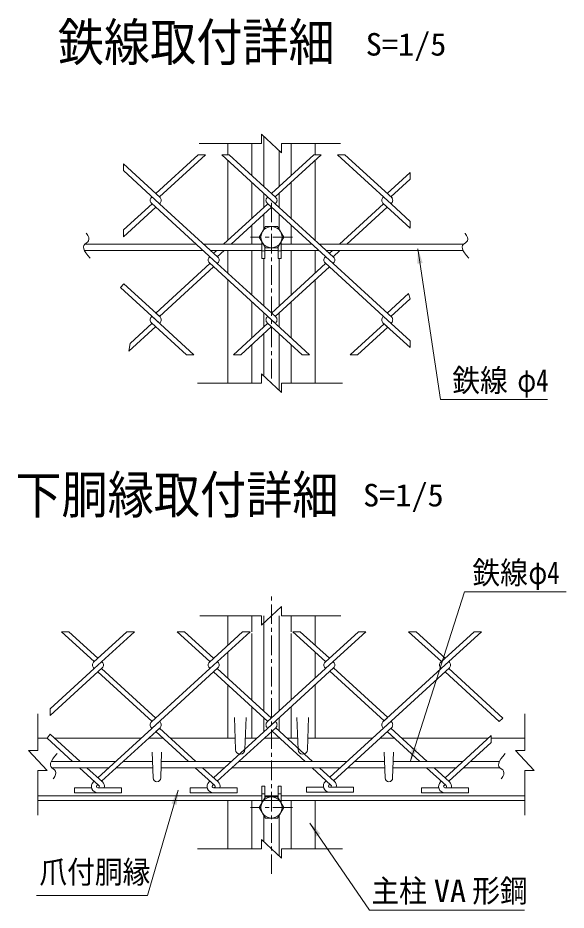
# Model space of a CAD drawing. Units: millimetres, scale not verified, with parts at other scales. Extents: x -4455 to 4455, y -3150 to 3150.
# Drawn here: x 1515 to 2567, y -414 to 1299 of the extents above; entities that cross this region are included whole.
import ezdxf
from ezdxf.enums import TextEntityAlignment as Align

# ---------------------------------------------------------------- set-up
doc = ezdxf.new("R2010")
doc.units = ezdxf.units.MM
doc.header["$LTSCALE"] = 30
doc.linetypes.add('USER1', pattern=[2, 1.25, -0.25, 0.25, -0.25])
doc.layers.add('0-C_7詳細', color=7, linetype='Continuous', lineweight=18)
doc.styles.add('ＭＳ ゴシック', font='')
doc.styles.get('ＭＳ ゴシック').set_extended_font_data('MS Gothic')

msp = doc.modelspace()

# ---------------------------------------------------------------- linework, layer by layer
at = {"layer": '0-C_7詳細', "color": 4}
for p, q in [((2021.09, 1040.32), (1982.32, 1076.32)), ((1982.32, 1058.32), (1982.32, 1076.32)), ((1982.32, 1058.32), (1862.74, 1058.32)), ((2021.09, 1058.32), (2134.26, 1058.32)), ((2021.09, 1058.32), (2021.09, 1040.32)), ((2021.09, 579.83), (1982.32, 615.83)), ((1982.32, 597.83), (1982.32, 615.83)), ((1982.32, 597.83), (1859.51, 597.83)), ((2021.09, 597.83), (2021.09, 579.83)), ((2021.09, 597.83), (2137.91, 597.83)), ((2021.09, 169.19), (1982.32, 133.19)), ((2021.09, 151.19), (2021.09, 169.19)), ((1982.32, 151.19), (1864.52, 151.19)), ((1982.32, 151.19), (1982.32, 133.19)), ((2021.09, 151.19), (2135.03, 151.19)), ((1553.33, -106.91), (1553.33, -36.71)), ((2487.79, -106.91), (2487.79, -36.71)), ((1571.33, -145.68), (1535.33, -106.91)), ((1553.33, -106.91), (1535.33, -106.91)), ((2487.79, -106.91), (2469.79, -106.91)), ((1553.33, -145.68), (1553.33, -231.26)), ((1553.33, -145.68), (1571.33, -145.68)), ((2487.79, -145.68), (2487.79, -231.26)), ((2021.09, -313.95), (1982.32, -277.95)), ((1982.32, -295.95), (1982.32, -277.95)), ((1982.32, -295.95), (1859.51, -295.95)), ((2021.09, -295.95), (2137.91, -295.95)), ((2021.09, -295.95), (2021.09, -313.95))]:
    msp.add_line(p, q, dxfattribs=at)
at = {"layer": '0-C_7詳細', "lineweight": 9}
for p, q in [((1986.71, 1072.25), (1986.71, 975.9)), ((1917.71, 1058.32), (1917.71, 1036.72)), ((1964.21, 1058.32), (1964.21, 996.52)), ((2039.21, 1058.32), (2039.21, 996.52)), ((2085.71, 1058.32), (2085.71, 1036.72)), ((2016.71, 1044.4), (2016.71, 975.9)), ((1917.71, 1026.11), (1917.71, 872.17)), ((2085.71, 1026.11), (2085.71, 872.17)), ((1964.21, 983.5), (1964.21, 914.78)), ((2039.21, 983.5), (2039.21, 914.78)), ((1986.71, 962.88), (1986.71, 935.39)), ((2016.71, 962.88), (2016.71, 935.39)), ((1994.6, 955.65), (1993.53, 954.67)), ((1994.6, 955.65), (1993.53, 954.67)), ((1986.71, 922.37), (1986.71, 893.11)), ((2016.71, 922.37), (2016.71, 893.11)), ((1964.21, 901.76), (1964.21, 865)), ((2039.21, 901.76), (2039.21, 865)), ((1643.39, 865), (1857.29, 865)), ((1871.5, 865), (1982.96, 865)), ((1982.96, 870.09), (1982.96, 837.31)), ((1985.43, 865.81), (1982.96, 865.81)), ((1988.96, 859.7), (1988.96, 837.31)), ((2017.99, 865.81), (2020.46, 865.81)), ((2020.46, 870.09), (2020.46, 837.31)), ((2020.46, 865), (2079.32, 865)), ((2093.53, 865), (2370.05, 865)), ((1642.66, 853), (1870.39, 853)), ((1884.6, 853), (1982.96, 853)), ((1917.71, 853), (1917.71, 809.64)), ((1964.21, 853), (1964.21, 767.03)), ((1988.96, 852.31), (1982.96, 852.31)), ((1988.96, 853), (2014.46, 853)), ((2014.46, 852.31), (2020.46, 852.31)), ((2020.46, 853), (2092.42, 853)), ((2039.21, 853), (2039.21, 767.03)), ((2085.71, 853), (2085.71, 809.64)), ((2106.62, 853), (2369.32, 853)), ((1988.96, 837.31), (1982.96, 837.31)), ((1986.71, 837.31), (1986.71, 746.41)), ((2016.71, 837.31), (2016.71, 746.41)), ((1917.71, 796.62), (1917.71, 597.83)), ((2085.71, 796.62), (2085.71, 597.83)), ((1964.21, 754.01), (1964.21, 685.28)), ((2039.21, 754.01), (2039.21, 685.28)), ((1986.71, 733.39), (1986.71, 705.9)), ((2016.71, 733.39), (2016.71, 705.9)), ((1986.71, 692.88), (1986.71, 611.75)), ((2016.71, 692.88), (2016.71, 583.9)), ((1964.21, 672.26), (1964.21, 597.83)), ((2039.21, 672.26), (2039.21, 597.83)), ((1917.71, 94.63), (1917.71, 151.19)), ((1964.21, 120.91), (1964.21, 151.19)), ((1986.71, -31.12), (1986.71, 151.19)), ((2016.71, -31.12), (2016.71, 151.19)), ((2039.21, 120.91), (2039.21, 151.19)), ((2085.71, 94.63), (2085.71, 151.19)), ((1964.21, -10.51), (1964.21, 117.35)), ((2039.21, -10.51), (2039.21, 117.35)), ((1917.71, 32.1), (1917.71, 81.61)), ((2085.71, 32.1), (2085.71, 81.61)), ((1898.87, 62.39), (1897.8, 63.37)), ((1917.71, -83.24), (1917.71, 19.08)), ((2085.71, -83.24), (2085.71, 19.08)), ((1964.21, -83.24), (1964.21, -23.53)), ((2039.21, -83.24), (2039.21, -23.53)), ((1930.46, -43.93), (1932.71, -105.43)), ((1952.96, -43.93), (1950.71, -105.43)), ((1986.71, -71.63), (1986.71, -44.14)), ((2016.71, -69.67), (2016.71, -44.14)), ((2050.46, -43.93), (2052.71, -105.43)), ((2072.96, -43.93), (2070.71, -105.43)), ((1553.33, -83.24), (1571.11, -83.24)), ((1585.32, -83.24), (1752.01, -83.24)), ((1766.22, -83.24), (1793.14, -83.24)), ((1807.35, -83.24), (1931.9, -83.24)), ((1951.52, -83.24), (1974.04, -83.24)), ((1988.25, -83.24), (2017.31, -83.24)), ((2031.52, -83.24), (2051.9, -83.24)), ((2071.52, -83.24), (2196.07, -83.24)), ((2210.28, -83.24), (2237.19, -83.24)), ((2251.4, -83.24), (2418.09, -83.24)), ((2423.2, -83.24), (2487.79, -83.24)), ((1772.89, -110.7), (1774.69, -159.9)), ((1790.89, -110.7), (1789.09, -159.9)), ((2217.97, -110.7), (2219.77, -159.9)), ((2235.97, -110.7), (2234.17, -159.9)), ((1579.28, -128.24), (1702.9, -128.24)), ((1717.11, -128.24), (1773.53, -128.24)), ((1790.25, -128.24), (1924.93, -128.24)), ((1939.14, -128.24), (2146.96, -128.24)), ((2161.17, -128.24), (2218.62, -128.24)), ((2235.33, -128.24), (2368.99, -128.24)), ((2383.2, -128.24), (2438.91, -128.24)), ((1579.82, -140.24), (1689.81, -140.24)), ((1704.02, -140.24), (1773.97, -140.24)), ((1789.81, -140.24), (1911.83, -140.24)), ((1926.04, -140.24), (2133.86, -140.24)), ((2148.07, -140.24), (2219.06, -140.24)), ((2234.89, -140.24), (2355.89, -140.24)), ((2370.1, -140.24), (2439.44, -140.24)), ((1982.96, -208.33), (1982.96, -175.56)), ((1988.96, -175.56), (1982.96, -175.56)), ((1988.96, -197.94), (1988.96, -175.56)), ((2020.46, -208.33), (2020.46, -175.56)), ((1553.33, -194.24), (1982.96, -194.24)), ((1553.33, -203.24), (1982.96, -203.24)), ((2136.71, -203.24), (1866.71, -203.24)), ((1917.71, -295.95), (1917.71, -203.24)), ((1964.21, -295.95), (1964.21, -203.24)), ((1988.96, -190.56), (1982.96, -190.56)), ((1985.43, -204.06), (1982.96, -204.06)), ((1985.9, -203.24), (2017.52, -203.24)), ((1988.96, -194.24), (2014.46, -194.24)), ((2014.46, -190.56), (2020.46, -190.56)), ((2017.99, -204.06), (2020.46, -204.06)), ((2020.46, -194.24), (2487.79, -194.24)), ((2020.46, -203.24), (2487.79, -203.24)), ((2039.21, -295.95), (2039.21, -203.24)), ((2085.71, -295.95), (2085.71, -203.24)), ((1986.71, -282.02), (1986.71, -231.35)), ((2016.71, -309.88), (2016.71, -231.35))]:
    msp.add_line(p, q, dxfattribs=at)
at = {"layer": '0-C_7詳細', "color": 3}
for p, q in [((1861.05, 1036.72), (1779.68, 962.16)), ((1875.26, 1036.72), (1786.78, 955.65)), ((1875.26, 1036.72), (1861.05, 1036.72)), ((2008.81, 942.63), (1906.13, 1036.72)), ((1920.34, 1036.72), (1906.13, 1036.72)), ((2009.88, 954.67), (1920.34, 1036.72)), ((2083.07, 1036.72), (2001.71, 962.16)), ((2097.28, 1036.72), (2008.81, 955.65)), ((2097.28, 1036.72), (2083.07, 1036.72)), ((2231.91, 941.65), (2128.16, 1036.72)), ((2142.37, 1036.72), (2128.16, 1036.72)), ((2232.98, 953.69), (2142.37, 1036.72)), ((1787.85, 954.67), (1717.57, 1019.08)), ((1717.57, 1019.08), (1717.57, 1006.05)), ((1786.78, 942.63), (1717.57, 1006.05)), ((2267.91, 1002.63), (2223.74, 962.16)), ((2267.91, 989.61), (2267.91, 1002.63)), ((2267.91, 989.61), (2230.84, 955.65)), ((2009.88, 954.67), (2001.71, 962.16)), ((1772.57, 942.63), (1717.57, 892.22)), ((1772.57, 955.65), (1771.5, 954.67)), ((1772.57, 955.65), (1771.5, 954.67)), ((1772.57, 955.65), (1771.5, 954.67)), ((1772.57, 955.65), (1771.5, 954.67)), ((1897.8, 827.88), (1771.5, 943.61)), ((1787.85, 943.61), (1786.78, 942.63)), ((1898.87, 839.92), (1786.78, 942.63)), ((1994.6, 942.63), (1909.89, 865)), ((2119.83, 827.88), (1993.53, 943.61)), ((2009.88, 943.61), (2008.81, 942.63)), ((2120.9, 839.92), (2008.81, 942.63)), ((2216.63, 942.63), (2131.91, 865)), ((2216.63, 955.65), (2215.56, 954.67)), ((2216.63, 955.65), (2215.56, 954.67)), ((2267.91, 895.64), (2215.56, 943.61)), ((2231.91, 943.61), (2230.84, 942.63)), ((1779.68, 936.12), (1717.57, 879.2)), ((2001.71, 936.12), (1924.09, 865)), ((2223.74, 936.12), (2146.12, 865)), ((2267.91, 908.66), (2231.91, 941.65)), ((2267.91, 895.64), (2267.91, 908.66)), ((1717.57, 892.22), (1717.57, 879.2)), ((1883.59, 840.9), (1882.52, 839.92)), ((1883.59, 840.9), (1882.52, 839.92)), ((1896.79, 853), (1890.69, 847.41)), ((1898.87, 839.92), (1890.69, 847.41)), ((1911, 853), (1897.8, 840.9)), ((2105.62, 840.9), (2104.55, 839.92)), ((2105.62, 840.9), (2104.55, 839.92)), ((2118.82, 853), (2112.72, 847.41)), ((2133.03, 853), (2119.83, 840.9)), ((1883.59, 827.88), (1779.68, 732.67)), ((2008.81, 713.13), (1882.52, 828.86)), ((1898.87, 828.86), (1897.8, 827.88)), ((2009.88, 725.17), (1897.8, 827.88)), ((2105.62, 827.88), (2001.71, 732.67)), ((2231.91, 712.15), (2104.55, 828.86)), ((2120.9, 828.86), (2119.83, 827.88)), ((2232.98, 724.19), (2119.83, 827.88)), ((1890.69, 821.37), (1786.78, 726.16)), ((2112.72, 821.37), (2008.81, 726.16)), ((1718.33, 788.88), (1711.8, 781.84)), ((1787.85, 725.17), (1718.33, 788.88)), ((1786.78, 713.13), (1711.8, 781.84)), ((2264.75, 770.25), (2223.74, 732.67)), ((2267.49, 759.74), (2230.84, 726.16)), ((2264.75, 770.25), (2267.49, 759.74)), ((1772.57, 726.16), (1771.5, 725.17)), ((1772.57, 726.16), (1771.5, 725.17)), ((1852.81, 652.64), (1772.57, 726.16)), ((1787.85, 725.17), (1779.68, 732.67)), ((1994.6, 726.16), (1993.53, 725.17)), ((1994.6, 726.16), (1993.53, 725.17)), ((2074.83, 652.64), (1994.6, 726.16)), ((2216.63, 726.16), (2215.56, 725.17)), ((2216.63, 726.16), (2215.56, 725.17)), ((2268.05, 679.04), (2216.63, 726.16)), ((1779.68, 706.62), (1728.33, 659.57)), ((1838.6, 652.64), (1771.5, 714.12)), ((1787.85, 714.12), (1786.78, 713.13)), ((1994.6, 713.13), (1928.58, 652.64)), ((2001.71, 706.62), (1942.79, 652.64)), ((2060.63, 652.64), (1993.53, 714.12)), ((2009.88, 714.12), (2008.81, 713.13)), ((2217.7, 712.15), (2152.75, 652.64)), ((2224.81, 705.64), (2166.96, 652.64)), ((2223.74, 706.62), (2215.56, 714.12)), ((2267.83, 666.22), (2215.56, 714.12)), ((2231.91, 714.12), (2230.84, 713.13)), ((2231.91, 714.12), (2230.84, 713.13)), ((2268.05, 679.04), (2267.83, 666.22)), ((1852.81, 652.64), (1838.6, 652.64)), ((1942.79, 652.64), (1928.58, 652.64)), ((2074.83, 652.64), (2060.63, 652.64)), ((2166.96, 652.64), (2152.75, 652.64)), ((1661.56, 63.37), (1598.76, 120.91)), ((1612.97, 120.91), (1598.76, 120.91)), ((1668.67, 69.88), (1612.97, 120.91)), ((1724.36, 120.91), (1660.49, 62.39)), ((1738.57, 120.91), (1661.56, 50.35)), ((1738.57, 120.91), (1724.36, 120.91)), ((1883.59, 63.37), (1820.79, 120.91)), ((1835, 120.91), (1820.79, 120.91)), ((1890.69, 69.88), (1835, 120.91)), ((1946.39, 120.91), (1882.52, 62.39)), ((1960.6, 120.91), (1883.59, 50.35)), ((1960.6, 120.91), (1946.39, 120.91)), ((2105.62, 63.37), (2042.82, 120.91)), ((2057.03, 120.91), (2042.82, 120.91)), ((2112.72, 69.88), (2057.03, 120.91)), ((2168.41, 120.91), (2104.55, 62.39)), ((2182.62, 120.91), (2119.83, 63.37)), ((2182.62, 120.91), (2168.41, 120.91)), ((2327.64, 63.37), (2264.85, 120.91)), ((2279.06, 120.91), (2264.85, 120.91)), ((2334.75, 69.88), (2279.06, 120.91)), ((2390.44, 120.91), (2326.57, 62.39)), ((2404.65, 120.91), (2341.85, 63.37)), ((2404.65, 120.91), (2390.44, 120.91)), ((2112.72, 69.88), (2104.55, 62.39)), ((2334.75, 69.88), (2326.57, 62.39)), ((1676.84, 62.39), (1675.77, 63.37)), ((2119.83, 63.37), (1993.53, -52.36)), ((2120.9, 62.39), (2119.83, 63.37)), ((2120.9, 62.39), (2119.83, 63.37)), ((2341.85, 63.37), (2215.56, -52.36)), ((2342.92, 62.39), (2341.85, 63.37)), ((2342.92, 62.39), (2341.85, 63.37)), ((1676.84, 51.33), (1577.21, -39.96)), ((1661.56, 50.35), (1577.21, -26.94)), ((1661.56, 50.35), (1660.49, 51.33)), ((1661.56, 50.35), (1660.49, 51.33)), ((1676.84, 51.33), (1668.67, 43.84)), ((1772.57, -51.38), (1668.67, 43.84)), ((1779.68, -44.87), (1675.77, 50.35)), ((1883.59, 50.35), (1771.5, -52.36)), ((1898.87, 51.33), (1772.57, -64.4)), ((1883.59, 50.35), (1882.52, 51.33)), ((1883.59, 50.35), (1882.52, 51.33)), ((1898.87, 51.33), (1890.69, 43.84)), ((1994.6, -51.38), (1890.69, 43.84)), ((2001.71, -44.87), (1897.8, 50.35)), ((2120.9, 51.33), (1994.6, -64.4)), ((2105.62, 50.35), (2104.55, 51.33)), ((2105.62, 50.35), (2104.55, 51.33)), ((2217.7, -50.4), (2113.79, 44.82)), ((2224.81, -43.89), (2120.9, 51.33)), ((2342.92, 51.33), (2216.63, -64.4)), ((2327.64, 50.35), (2326.57, 51.33)), ((2327.64, 50.35), (2326.57, 51.33)), ((2438.66, -51.38), (2334.75, 43.84)), ((2445.76, -44.87), (2341.85, 50.35)), ((1577.21, -26.94), (1577.21, -39.96)), ((1786.78, -51.38), (1668.67, -159.61)), ((1787.85, -52.36), (1786.78, -51.38)), ((2008.81, -51.38), (1890.69, -159.61)), ((2009.88, -52.36), (2008.81, -51.38)), ((2231.91, -50.4), (2113.79, -158.63)), ((2223.74, -44.87), (2215.56, -52.36)), ((2231.91, -52.36), (2230.84, -51.38)), ((2231.91, -52.36), (2230.84, -51.38)), ((2438.66, -51.38), (2445.76, -44.87)), ((1787.85, -63.42), (1675.77, -166.12)), ((1772.57, -64.4), (1771.5, -63.42)), ((1772.57, -64.4), (1771.5, -63.42)), ((1787.85, -63.42), (1779.68, -70.91)), ((1856.46, -128.24), (1786.78, -64.4)), ((2009.88, -63.42), (1897.8, -166.12)), ((1994.6, -64.4), (1993.53, -63.42)), ((1994.6, -64.4), (1993.53, -63.42)), ((2080.63, -128.24), (2009.88, -63.42)), ((2232.98, -62.44), (2120.9, -165.14)), ((2216.63, -64.4), (2215.56, -63.42)), ((2216.63, -64.4), (2215.56, -63.42)), ((2300.51, -128.24), (2230.84, -64.4)), ((1620.22, -128.24), (1571.11, -83.24)), ((1842.25, -128.24), (1779.68, -70.91)), ((2066.42, -128.24), (2002.78, -69.93)), ((2286.3, -128.24), (2223.74, -70.91)), ((2423.2, -78.56), (2334.75, -159.61)), ((2423.2, -91.58), (2423.2, -78.56)), ((2423.2, -91.58), (2341.85, -166.12)), ((1670.72, -174.52), (1633.31, -140.24)), ((1677.21, -167.44), (1647.52, -140.24)), ((1892.75, -174.52), (1855.34, -140.24)), ((1899.24, -167.44), (1869.55, -140.24)), ((2115.85, -173.54), (2079.51, -140.24)), ((2122.33, -166.46), (2093.72, -140.24)), ((2336.81, -174.52), (2299.4, -140.24)), ((2343.29, -167.44), (2313.61, -140.24)), ((1661.56, -166.12), (1660.12, -167.44)), ((1675.77, -166.12), (1677.21, -167.44)), ((1883.59, -166.12), (1882.15, -167.44)), ((2106.69, -165.14), (2105.25, -166.46)), ((2327.64, -166.12), (2326.21, -167.44)), ((1623.67, -188.29), (1623.67, -178.69)), ((1656.47, -178.69), (1623.67, -178.69)), ((1669.1, -188.29), (1623.67, -188.29)), ((1668.67, -172.64), (1666.61, -174.52)), ((1668.23, -178.69), (1713.67, -178.69)), ((1669.1, -178.69), (1668.23, -178.69)), ((1668.23, -188.29), (1713.67, -188.29)), ((1668.67, -172.64), (1670.72, -174.52)), ((1713.67, -188.29), (1713.67, -178.69)), ((1878.5, -178.69), (1845.69, -178.69)), ((1845.69, -188.29), (1845.69, -178.69)), ((1891.13, -188.29), (1845.69, -188.29)), ((1890.69, -172.64), (1888.64, -174.52)), ((1891.13, -178.69), (1890.26, -178.69)), ((1890.26, -178.69), (1935.69, -178.69)), ((1890.26, -188.29), (1935.69, -188.29)), ((1935.69, -188.29), (1935.69, -178.69)), ((2068.79, -187.31), (2068.79, -177.71)), ((2101.6, -177.71), (2068.79, -177.71)), ((2114.23, -187.31), (2068.79, -187.31)), ((2113.79, -171.65), (2111.73, -173.54)), ((2113.36, -177.71), (2158.79, -177.71)), ((2114.23, -177.71), (2113.36, -177.71)), ((2113.36, -187.31), (2158.79, -187.31)), ((2158.79, -187.31), (2158.79, -177.71)), ((2322.56, -178.69), (2289.75, -178.69)), ((2289.75, -188.29), (2289.75, -178.69)), ((2335.18, -188.29), (2289.75, -188.29)), ((2334.75, -172.64), (2332.69, -174.52)), ((2334.31, -178.69), (2379.75, -178.69)), ((2335.18, -178.69), (2334.31, -178.69)), ((2334.31, -188.29), (2379.75, -188.29)), ((2379.75, -188.29), (2379.75, -178.69))]:
    msp.add_line(p, q, dxfattribs=at)
at = {"layer": '0-C_7詳細', "color": 1, "linetype": 'USER1'}
for p, q in [((2001.71, 944.5), (2001.71, 597.83)), ((2042, 878.35), (1961.36, 878.35)), ((2001.71, -344.19), (2001.71, 195.58)), ((2042, -216.59), (1961.36, -216.59))]:
    msp.add_line(p, q, dxfattribs=at)
at = {"layer": '0-C_7詳細', "color": 3}
for points in [[(1978.19, 878.35), (1989.95, 898.72), (2013.47, 898.72), (2025.23, 878.35), (2013.47, 857.98), (1989.95, 857.98)], [(1978.19, -216.59), (1989.95, -236.96), (2013.47, -236.96), (2025.23, -216.59), (2013.47, -196.23), (1989.95, -196.23)]]:
    msp.add_lwpolyline(points, close=True, dxfattribs=at)
at = {"layer": '0-C_7詳細', "color": 4}
for points in [[(1646.46, 886.09), (1646.77, 885.7), (1649.43, 881.5), (1651, 877.75), (1651.47, 874.43), (1650.84, 871.56), (1649.12, 869.12), (1646.31, 867.13), (1643.48, 865.13), (1641.72, 862.65), (1641.04, 859.69), (1641.44, 856.26), (1642.9, 852.35), (1645.44, 847.97), (1649.06, 843.11), (1653.74, 837.78)], [(2373.12, 886.09), (2373.44, 885.7), (2376.1, 881.5), (2377.66, 877.75), (2378.13, 874.43), (2377.51, 871.56), (2375.79, 869.12), (2372.97, 867.13), (2370.14, 865.13), (2368.39, 862.65), (2367.71, 859.69), (2368.1, 856.26), (2369.57, 852.35), (2372.11, 847.97), (2375.72, 843.11), (2380.41, 837.78)], [(1583.02, -161.51), (1583.33, -161.13), (1585.99, -156.93), (1587.56, -153.17), (1588.03, -149.85), (1587.4, -146.98), (1585.68, -144.55), (1582.86, -142.56), (1580.04, -140.55), (1578.28, -138.07), (1577.6, -135.11), (1577.99, -131.68), (1579.46, -127.77), (1582, -123.39), (1585.61, -118.53), (1590.3, -113.2)], [(2442.64, -161.51), (2442.95, -161.13), (2445.62, -156.93), (2447.18, -153.17), (2447.65, -149.85), (2447.03, -146.98), (2445.31, -144.55), (2442.49, -142.56), (2439.66, -140.55), (2437.91, -138.07), (2437.23, -135.11), (2437.62, -131.68), (2439.09, -127.77), (2441.63, -123.39), (2445.24, -118.53), (2449.93, -113.2)], [(2487.79, -145.68), (2505.79, -145.68), (2469.79, -106.91)], [(1551, -385.44), (1764.1, -385.44), (1822.57, -183.43)]]:
    msp.add_lwpolyline(points, dxfattribs=at)
at = {"layer": '0-C_7詳細', "lineweight": 9}
for points in [[(2014.46, 859.7), (2014.46, 837.31), (2020.46, 837.31)], [(2014.46, -197.94), (2014.46, -175.56), (2020.46, -175.56)], [(2486.87, -413.71), (2189.9, -413.71), (2075.56, -246.43)]]:
    msp.add_lwpolyline(points, dxfattribs=at)
at = {"layer": '0-C_7詳細', "color": 1}
msp.add_lwpolyline([(2531.17, 566.52), (2325.66, 566.52), (2282.62, 855.74)], dxfattribs=at)
at = {"layer": '0-C_7詳細', "color": 3}
for points in [[(1772.57, 713.13), (1730.36, 674.45), (1728.33, 659.57)], [(1634.43, -128.24), (1577.21, -75.81), (1571.11, -83.24)]]:
    msp.add_lwpolyline(points, dxfattribs=at)
at = {"layer": '0-C_7詳細', "color": 5}
msp.add_lwpolyline([(2566.99, 197.64), (2371.78, 197.64), (2267.67, -129.02)], dxfattribs=at)
at = {"layer": '0-C_7詳細', "color": 3}
for centre in [(2001.71, 878.35), (2001.71, -216.59)]:
    msp.add_circle(centre, 20.4, dxfattribs=at)
for centre, radius, start, end in [((1776.57, 949.14), 7.5, 132.5, 227.5), ((1782.79, 949.14), 7.5, 312.5, 47.5), ((1998.6, 949.14), 7.5, 132.5, 227.5), ((2004.82, 949.14), 7.5, 312.5, 47.5), ((2220.63, 949.14), 7.5, 132.5, 227.5), ((2226.84, 949.14), 7.5, 312.5, 47.5), ((1887.58, 834.39), 7.5, 132.5, 227.5), ((1893.8, 834.39), 7.5, 312.5, 47.5), ((2109.61, 834.39), 7.5, 132.5, 227.5), ((2115.83, 834.39), 7.5, 312.5, 47.5), ((1776.57, 719.65), 7.5, 132.5, 227.5), ((1782.79, 719.65), 7.5, 312.5, 47.5), ((1998.6, 719.65), 7.5, 132.5, 227.5), ((2004.82, 719.65), 7.5, 312.5, 47.5), ((2220.63, 719.65), 7.5, 132.5, 227.5), ((2226.84, 719.65), 7.5, 312.5, 47.5), ((1665.56, 56.86), 7.5, 132.5, 227.5), ((1671.77, 56.86), 7.5, 312.5, 47.5), ((1887.58, 56.86), 7.5, 132.5, 227.5), ((1893.8, 56.86), 7.5, 312.5, 47.5), ((2109.61, 56.86), 7.5, 132.5, 227.5), ((2115.83, 56.86), 7.5, 312.5, 47.5), ((2331.64, 56.86), 7.5, 132.5, 227.5), ((2337.86, 56.86), 7.5, 312.5, 47.5), ((1776.57, -57.89), 7.5, 132.5, 227.5), ((1782.79, -57.89), 7.5, 312.5, 47.5), ((1998.6, -57.89), 7.5, 132.5, 227.5), ((2004.82, -57.89), 7.5, 312.5, 47.5), ((2220.63, -57.89), 7.5, 132.5, 227.5), ((2226.84, -57.89), 7.5, 312.5, 47.5), ((1668.23, -176.29), 12, 132.5, 270), ((1669.1, -176.29), 12, 348.46304, 47.5), ((1890.26, -176.29), 12, 132.5, 270), ((1891.13, -176.29), 12, 348.46304, 47.5), ((2113.36, -175.31), 12, 132.5, 270), ((2114.23, -175.31), 12, 348.46304, 47.5), ((2334.31, -176.29), 12, 132.5, 270), ((2335.18, -176.29), 12, 348.46304, 47.5), ((1668.23, -176.29), 2.4, 132.5, 270), ((1669.1, -176.29), 2.4, 270, 47.5), ((1890.26, -176.29), 2.4, 132.5, 270), ((1891.13, -176.29), 2.4, 270, 47.5), ((2113.36, -175.31), 2.4, 132.5, 270), ((2114.23, -175.31), 2.4, 270, 47.5), ((2334.31, -176.29), 2.4, 132.5, 270), ((2335.18, -176.29), 2.4, 270, 47.5)]:
    msp.add_arc(centre, radius, start, end, dxfattribs=at)
at = {"layer": '0-C_7詳細', "lineweight": 9}
for centre, radius in [((1941.71, -105.43), 9), ((2061.71, -105.43), 9), ((1781.89, -159.9), 7.2), ((2226.97, -159.9), 7.2)]:
    msp.add_arc(centre, radius, 180, 0, dxfattribs=at)
at = {"layer": '0-C_7詳細', "color": 1}
msp.add_solid([(2282.33, 857.72), (2291.89, 828.81), (2281.59, 827.28)], dxfattribs=at)
at = {"layer": '0-C_7詳細', "color": 5}
msp.add_solid([(2267.07, -130.93), (2271.21, -100.76), (2281.14, -103.93)], dxfattribs=at)
at = {"layer": '0-C_7詳細', "color": 4}
msp.add_solid([(1823.12, -181.51), (1819.79, -211.78), (1809.78, -208.88)], dxfattribs=at)
at = {"layer": '0-C_7詳細'}
msp.add_solid([(2074.43, -244.78), (2095.66, -266.61), (2087.06, -272.49)], dxfattribs=at)

# ---------------------------------------------------------------- texts
at = {"layer": '0-C_7詳細', "style": 'ＭＳ ゴシック', "width": 0.9}
for s, p in [('鉄線取付詳細', (1591.66, 1194.92)), ('下胴縁取付詳細', (1510.24, 326.26))]:
    msp.add_text(s, height=72.14, dxfattribs=at).set_placement(p, align=Align.BOTTOM_LEFT)
at = {"layer": '0-C_7詳細', "color": 3, "style": 'ＭＳ ゴシック'}
for s, width, p in [('S=1/5', 1.05, (2182.53, 1213.9)), ('鉄線', 0.9, (2348.5, 568.69)), ('φ4', 0.8, (2473.59, 568.69)), ('S=1/5', 1.05, (2177.33, 348.35)), ('鉄線', 0.9, (2387.09, 199.45)), ('φ4', 0.8, (2494.76, 199.45)), ('爪付胴縁', 0.9, (1556.39, -375.12)), ('主柱', 0.9, (2193.23, -411.25)), ('VA', 1.05, (2313.12, -411.25)), ('形鋼', 0.9, (2386.94, -411.25))]:
    msp.add_text(s, height=43.33, dxfattribs=dict(at, width=width)).set_placement(p, align=Align.BOTTOM_LEFT)

doc.saveas('drawing.dxf')
